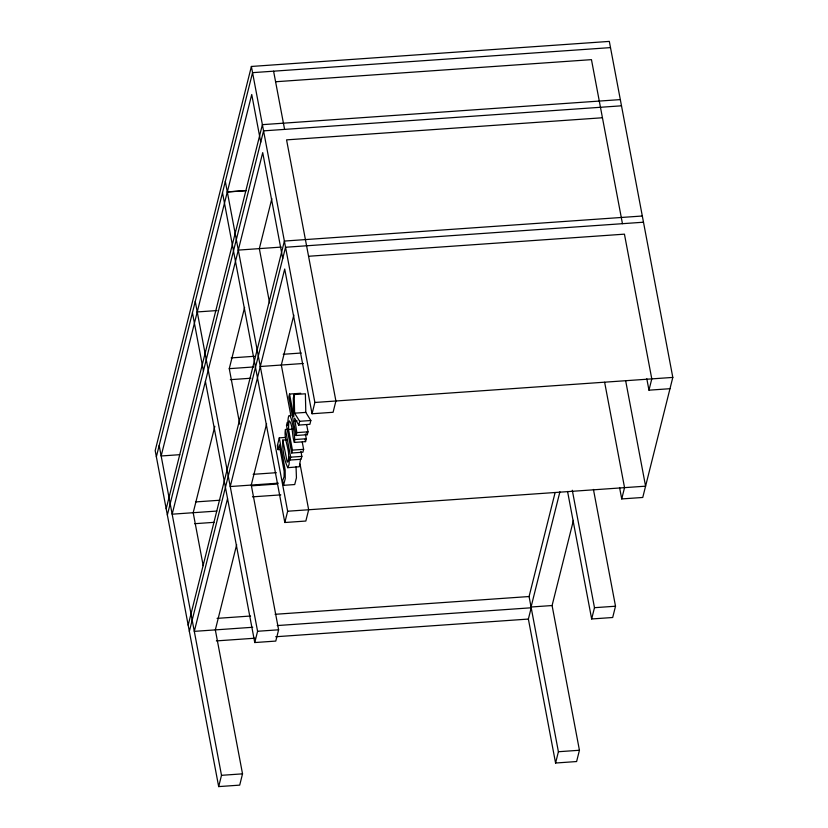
<?xml version="1.0" encoding="UTF-8"?>
<svg xmlns="http://www.w3.org/2000/svg" width="828" height="828" viewBox="0 0 828 828"><rect width="100%" height="100%" fill="white"/><g stroke="black" fill="none" stroke-linecap="round" stroke-linejoin="round"><path stroke-width="1.24" d="M302.251 442.038L303.628 449.335L302.903 452.212L291.715 452.999L292.439 450.111L288.537 429.453L288.641 424.805A9.367 1.832 86 0 1 289.282 420.81C292.946 424.578 292.015 436.801 294.364 442.421L305.553 441.634L306.277 438.757L305.366 433.965M300.543 459.147L299.343 466.744L287.782 467.685C283.911 459.488 282.327 448.9 282.793 440.072L286.519 439.813M619.561 487.506L621.725 498.932L642.756 497.462L672.812 377.413L609.325 41.4L251.391 66.457L155.188 450.587L218.675 786.6L239.706 785.13L242.532 773.849L215.332 629.891L236.663 544.72M156.357 456.787L252.561 72.657L610.495 47.61M166.18 508.785L262.393 124.655L620.327 99.598M167.349 514.995L263.563 130.865L621.497 105.808M203.191 565.679L193.193 512.708L214.835 426.285M239.747 424.153L229.263 368.667L244.612 307.405M271.853 198.637L259.33 248.628L269.586 302.903M188.173 625.192L284.387 241.062L642.321 216.004M189.353 631.391L285.556 247.261L643.491 222.214M227.555 498.601L194.301 631.36L252.716 627.272M251.257 485.063L266.606 423.812M293.847 315.044L281.323 365.024L290.918 415.811M300.73 393.269L289.541 394.056L288.817 396.933L296.103 435.487L307.291 434.71L308.006 431.823L306.702 424.878M285.515 437.422L279.295 437.857L277.328 445.723L278.073 449.635L280.557 449.459M278.073 449.635L279.274 444.812L284.149 471.287L284.076 476.824L282.648 480.644L283.528 485.332L294.716 484.546L296.434 477.808L296.051 466.785M287.927 429.318L285.443 429.494C283.331 440.061 291.177 450.96 287.875 461.703A4.223 0.828 86 0 1 287.078 461.465L282.793 440.072M296.103 435.487L296.828 432.609L294.582 418.119L298.711 425.074L309.9 424.298L310.842 420.51L305.801 412.396L305.377 393.786L294.188 394.563L293.288 398.154L293.805 416.629L289.541 394.056M300.906 451.353L301.858 456.383L301.133 459.271L289.955 460.047L290.669 457.17L285.443 429.494M294.364 442.421C296.289 436.729 288.175 397.399 287.792 425.509L287.212 422.435L286.488 425.323L291.715 452.999M298.711 425.074L299.664 421.297L294.613 413.172L294.188 394.563M218.675 786.6L221.5 775.318L159.183 445.505M277.194 484.038L251.412 485.839L278.612 629.797L275.786 641.079L254.755 642.549L257.58 631.267L195.263 301.454M300.036 464.053L308.668 509.758L305.842 521.04L284.822 522.509L287.647 511.228L225.33 181.415M602.442 117.762L286.571 139.87L335.909 401L333.084 412.282L312.052 413.752L314.878 402.47L251.391 66.457M573.421 520.367L552.09 605.537L531.058 607.007L529.082 596.533L555.112 492.577M531.058 607.007L559.914 491.78M552.09 605.537L579.434 750.261L576.609 761.543L555.578 763.023L528.378 619.065L531.203 607.783L277.214 625.564M555.578 763.023L558.403 751.731L531.203 607.783M593.438 489.42L615.514 606.22L612.689 617.502L591.658 618.971L594.483 607.69L572.293 490.248M621.725 498.932L624.55 487.651L604.637 382.277M669.987 388.705L648.966 390.174L651.791 378.893L624.436 234.158L308.565 256.266M283.528 485.332L285.246 478.594L285.153 469.921L279.295 437.857M287.782 467.685L289.096 464.363L289.376 456.973L289.955 460.047M275.589 81.755L591.461 59.647L622.459 223.684M246.03 190.585L227.307 191.889L161.16 455.98L179.717 454.686M246.051 190.668L227.327 191.982L251.733 94.506L260.737 142.147M238.298 250.097L281.251 247.086M197.24 311.939L217.029 310.552M231.157 357.913L254.362 356.288M283.217 354.28L301.268 353.018M229.263 368.667L253.761 366.949M260.302 366.504L303.245 363.492M230.308 379.679L250.936 378.23M314.878 402.47L672.812 377.413M294.613 413.172L305.801 412.396M294.644 421.038L297.128 420.862M299.664 421.297L310.842 420.51M288.537 429.453L292.263 429.194M296.828 432.609L308.006 431.823M295.089 439.533L306.277 438.757M292.439 450.111L303.628 449.335M290.669 457.17L301.858 456.383M253.151 474.32L276.355 472.695M278.332 483.169L230.236 486.543L284.708 269.028L312.052 413.752M252.447 496.852L280.816 494.875M195.522 501.934L219.979 500.226M193.193 512.708L172.162 514.188L262.714 152.621L282.731 258.553M193.638 512.677L216.812 511.062M287.647 511.228L645.581 486.171L625.668 380.797M194.673 523.7L213.986 522.344M217.071 618.371L250.594 616.022M275.093 614.304L529.082 596.533M257.58 631.267L278.612 629.797M594.483 607.69L615.514 606.22M216.367 640.903L255.055 638.202M275.683 636.753L528.378 619.065M221.5 775.318L242.532 773.849M558.403 751.731L579.434 750.261M646.803 378.748L648.966 390.174M567.563 491.439L591.658 618.971M273.592 71.187L284.594 129.385M306.815 432.216L307.291 434.71M305.097 439.213L305.553 441.634M222.504 192.696L284.822 522.509M192.438 312.746L203.429 370.944M205.416 381.418L254.755 642.549"/></g></svg>
